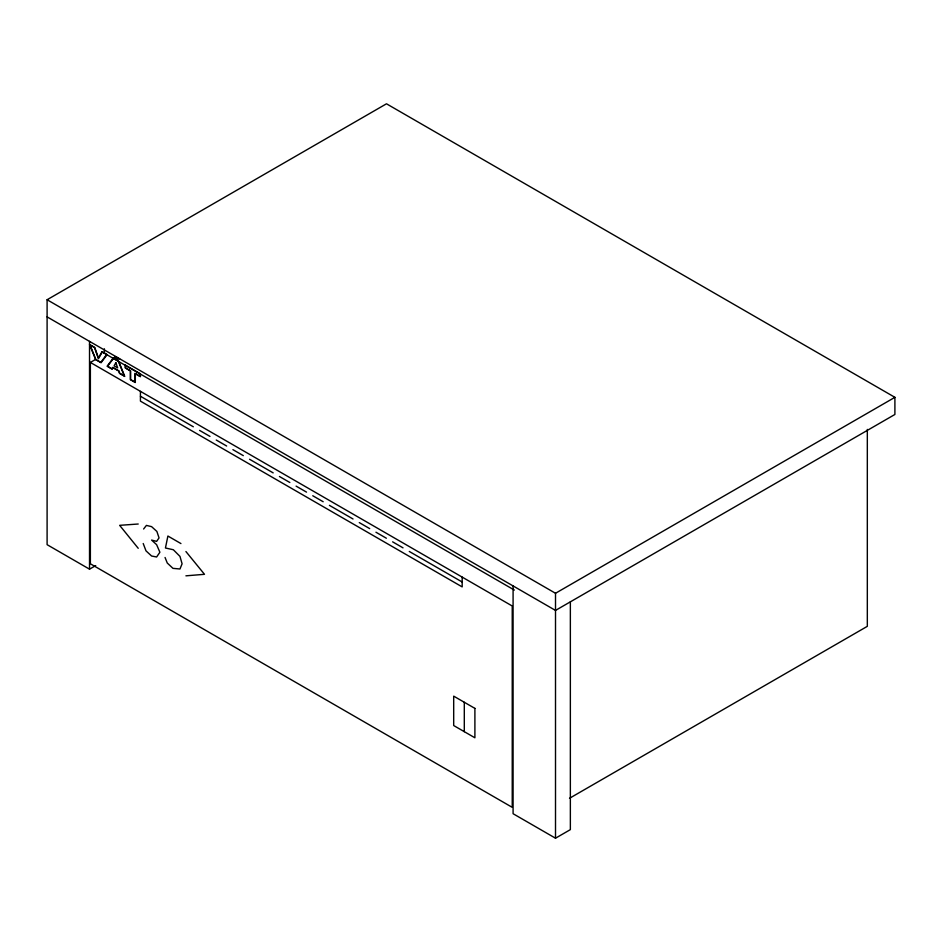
<?xml version="1.0" encoding="UTF-8"?>
<svg xmlns="http://www.w3.org/2000/svg" width="942" height="942" viewBox="0 0 942 942"><rect width="100%" height="100%" fill="white"/><g stroke="black" fill="none" stroke-linecap="round" stroke-linejoin="round"><path stroke-width="1.41" d="M125.533 365.472L125.533 367.886L130.644 370.83L130.644 379.579L135 382.099L135 373.35L140.111 376.294L140.111 373.892M106.623 354.569L100.853 362.387L95.872 359.503L89.996 344.96L94.518 347.574L98.415 358.737L102.254 352.037L514.344 590.069M113.417 358.49L107.576 366.261L111.98 368.805L112.769 367.345L118.939 370.913L119.752 373.291L124.285 375.917L118.433 361.387M143.608 529.004L146.41 525.412L151.591 526.637L156.878 531.453L159.045 537.917L156.619 541.367L151.591 540.072L156.619 544.676L159.893 552.247L156.619 556.993L151.591 556.015L145.998 550.858L143.208 543.522M115.76 356.535L113.911 357.83L116.066 359.067L119.634 358.761M95.707 565.6L89.525 569.168L47.1 544.676L47.1 299.744L386.491 103.797L894.9 397.324L894.9 414.468L555.509 610.416L47.1 316.889M90.373 362.446L512.236 606L512.236 807.341L90.373 563.787L90.373 362.446L95.319 359.585M47.1 299.744L555.509 593.272L894.9 397.324M569.51 798.286L867.323 626.336L867.323 429.411M513.084 585.924L513.084 813.711L555.509 838.203L570.357 829.631L570.357 601.844M185.915 575.833L204.496 574.314L185.915 551.541M138.227 524.011L119.646 525.33L138.227 548.303M140.429 396.241L193.334 426.785M199.586 430.4L209.995 436.405M216.248 440.02L226.657 446.025M232.91 449.64L243.319 455.645M249.571 459.26L273.18 472.884M279.433 476.499L289.853 482.504M296.094 486.119L306.515 492.124M312.756 495.739L323.177 501.745M329.417 505.359L353.038 518.995M359.279 522.598L369.7 528.615M375.952 532.218L386.361 538.235M392.614 541.838L403.023 547.855M409.275 551.459L462.181 582.003M180.935 543.569L167.9 536.033L165.439 547.997L173.352 549.751L179.969 556.392L182.089 563.799L179.969 568.992L172.963 568.356L167.264 563.022L165.05 557.464M555.509 593.272L555.509 838.203M464.3 702.261L464.3 731.663M462.181 577.105L462.181 586.901L140.429 401.139L140.429 391.342M104.374 348.775L104.374 353.38M89.525 341.381L89.525 569.168M125.204 365.06L125.204 367.922L130.314 370.877L130.314 379.626L135.318 382.523L135.318 373.762L140.429 376.718L140.429 373.844L125.204 365.06M113.005 367.721L112.216 369.182L107.105 366.226L113.193 358.125L118.657 361.281L124.756 376.411L119.504 373.385L118.692 371.007L113.005 367.721M115.866 362.682L114.1 365.837L117.656 367.886L115.866 362.682M102.007 351.66L98.404 357.948L94.765 347.48L89.525 344.454L95.648 359.608L101.077 362.741L107.094 354.604L102.007 351.66M115.948 356.877L114.465 357.913L115.937 358.761L118.81 358.513L115.948 356.877M474.898 708.384L453.691 696.138L453.691 725.54L474.898 737.786L474.898 708.384"/></g></svg>
